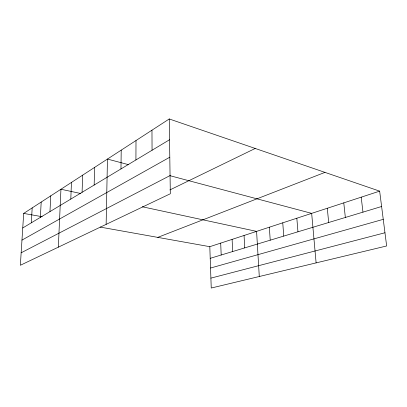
<?xml version="1.0" encoding="UTF-8"?>
<svg xmlns="http://www.w3.org/2000/svg" width="407" height="407" viewBox="0 0 407 407"><rect width="100%" height="100%" fill="white"/><g stroke="black" fill="none" stroke-linecap="round" stroke-linejoin="round"><path stroke-width="0.61" d="M135.918 159.946L136.004 140.537M120.971 168.936L121.205 150.142M106.135 224.364L107.453 159.066L128.271 164.601M94.154 185.048L94.633 167.384M82.087 192.302L82.662 175.152M70.798 199.089L71.454 182.422M58.328 247.166L60.938 189.245L80.856 193.534M49.969 211.604L50.763 195.848M40.349 217.389L41.199 202.055M31.293 222.833L32.189 207.901M169.251 118.966L23.687 213.416L20.35 265.278L170.319 193.757L169.251 118.966L379.65 191.142L386.65 245.97L211.238 288.034L209.803 246.678L379.65 191.142M22.751 227.966L169.546 139.738M21.968 240.115L169.795 157.209M21.154 252.803L170.06 175.575M169.861 189.947L255.214 148.458M157.758 237.378L324.969 172.385M210.205 258.328L381.608 206.502M210.546 268.03L383.252 219.348M210.892 278.129L384.961 232.763M23.687 213.416L42.135 216.712M100.183 227.086L209.803 246.678M142.247 206.756L256.588 231.38L259.284 276.511M170.111 175.727L311.665 213.37L316.112 262.886M361.202 197.176L362.958 212.144M343.778 202.874L345.35 217.465M327.289 208.262L328.693 222.502M296.84 218.218L297.949 231.797M282.758 222.822L283.74 236.096M269.353 227.208L270.217 240.181M244.058 235.475L244.714 247.894M232.107 239.382L232.672 251.536M220.701 243.111L221.184 255.011M151.969 130.179L152.06 150.244"/></g></svg>
